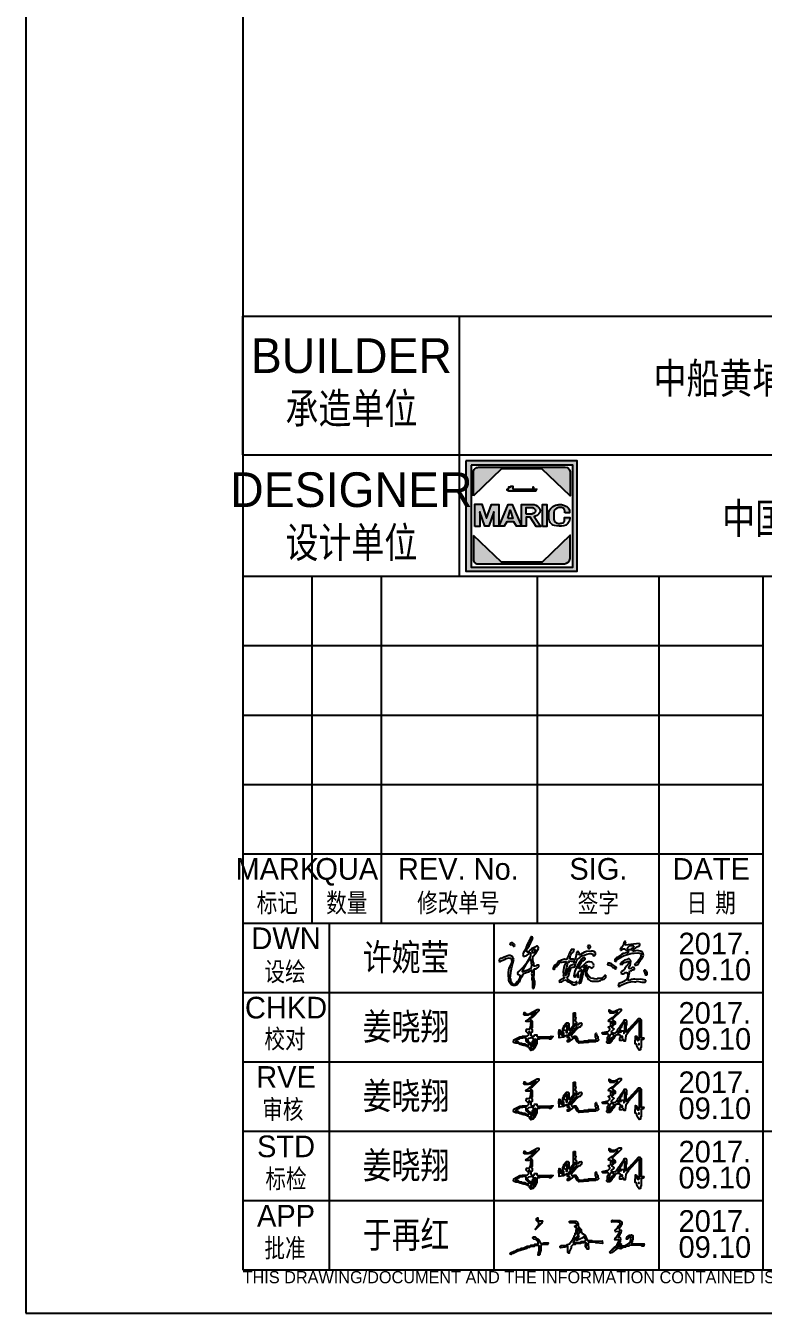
# Model space of a CAD drawing. Header units: millimetres. Extents: x 0 to 1091, y -428 to 602.
# Drawn here: x 0 to 85, y 0 to 148.5 of the extents above; entities that cross this region are included whole.
import ezdxf
from ezdxf.enums import TextEntityAlignment as Align

# ---------------------------------------------------------------- set-up
doc = ezdxf.new("R2010")
doc.units = ezdxf.units.MM
doc.layers.add('sxd', color=7, linetype='Continuous')
doc.styles.add('CHINESE', font='SHORT.shx', dxfattribs={"bigfont": 'HZDXF.shx'})
doc.styles.add('HZDXF', font='short.shx', dxfattribs={"bigfont": 'hzdxf.shx'})
doc.styles.add('HZROMANC', font='romanc', dxfattribs={"bigfont": 'hzdxf'})
doc.styles.add('ROMANS', font='ROMANS')

# ---------------------------------------------------------------- blocks, each defined once
blk = doc.blocks.new('$frame_build')
at = {"color": 3}
for p, q in [((0, 16), (180, 16)), ((0, 0), (0, 16)), ((25, 0), (25, 16)), ((0, 0), (180, 0))]:
    blk.add_line(p, q, dxfattribs=at)
at = {"color": 2, "style": 'HZDXF'}
for s, p in [('BUILDER', (12.53, 9.45)), ('承造单位', (12.53, 3.22))]:
    blk.add_text(s, height=4, dxfattribs=at).set_placement(p, align=Align.CENTER)
for tag, p in [('SHIPNO', (165.6, 10.45)), ('SHIPYARD-DRAWNO', (151.04, 2.82))]:
    blk.add_attdef(tag, text='', height=4, dxfattribs=at).set_placement(p, align=Align.CENTER)
at = {"color": 2, "linetype": 'Continuous', "style": 'HZDXF'}
blk.add_attdef('BUILDER', text='', height=4, dxfattribs=at).set_placement((70.16, 6.7), align=Align.CENTER)
blk = doc.blocks.new('$FRAMEA2')
at = {"color": 2, "style": 'ROMANS'}
blk.add_attdef('DATE', (1.55, 147.17), '', height=2, dxfattribs=at)
at = {"color": 2}
for tag, height, style, p in [('SHIPNO', 2.5, 'ROMANS', (165.06, -4.07)), ('BUILDER', 3, 'ROMANS', (69.21, -8.52)), ('DESIGNER', 3, 'ROMANS', (87.15, -23.27)), ('COMPANY', 3, 'ROMANS', (87.15, -23.27)), ('DRAW-NO.1', 3, 'HZROMANC', (150, -59.4))]:
    blk.add_attdef(tag, text='', height=height, dxfattribs=dict(at, style=style)).set_placement(p, align=Align.MIDDLE)
at = {"color": 2, "style": 'HZDXF'}
for tag, height, p in [('STANDBY5', 4, (163.71, -24.34)), ('STAGE', 4, (134.75, -39.66)), ('T-AREA', 2.5, (138.22, -92.8)), ('TOTAL-PAGE', 2.5, (157.69, -93.12)), ('PAGE-NUMBER', 2.5, (172.65, -93.19)), ('STANDBY2', 4, (134.26, -103.97)), ('STANDBY3', 4, (165.96, -103.97))]:
    blk.add_attdef(tag, text='', height=height, dxfattribs=at).set_placement(p, align=Align.CENTER)
at = {"color": 2, "linetype": 'Continuous', "style": 'HZDXF'}
blk.add_attdef('AREA', text='', height=3, dxfattribs=at).set_placement((162.98, -113.6), align=Align.CENTER)
blk = doc.blocks.new('jxx')
at = {"color": 3, "linetype": 'Continuous'}
for points in [[(3.079, 3.775), (3.211, 3.775), (3.211, 3.665), (2.793, 3.247), (2.749, 3.247), (2.705, 3.159), (2.661, 3.159), (2.595, 3.093), (2.595, 3.049), (2.683, 3.005), (2.727, 2.939), (2.727, 2.455), (2.683, 2.411), (2.727, 2.323), (2.727, 2.147), (2.639, 2.081), (2.639, 1.905), (2.705, 1.839), (2.881, 1.839), (2.903, 1.949), (3.057, 1.949), (3.057, 1.861), (3.123, 1.795), (4.069, 1.795), (4.091, 1.839), (4.245, 1.817), (4.069, 1.641), (3.981, 1.641), (3.937, 1.685), (3.255, 1.685), (3.233, 1.641), (3.101, 1.641), (3.057, 1.597), (3.057, 1.311), (2.903, 0.981), (2.793, 0.871), (2.639, 0.827), (2.529, 0.937), (2.529, 1.025), (2.463, 1.091), (2.397, 1.091), (2.375, 1.135), (2.001, 1.201), (1.957, 1.245), (1.869, 1.245), (1.693, 1.333), (1.561, 1.333), (1.539, 1.377), (1.451, 1.377), (1.385, 1.421), (1.407, 1.575), (1.847, 1.795), (2.001, 1.795), (2.045, 1.839), (2.375, 1.839), (2.485, 1.949), (2.485, 1.993), (2.309, 2.191), (2.331, 2.345), (2.463, 2.345), (2.551, 2.389), (2.617, 2.499), (2.661, 2.851), (2.617, 2.895), (2.287, 2.895), (2.265, 2.961), (2.441, 3.049), (2.573, 3.181), (2.617, 3.181), (2.749, 3.357), (2.793, 3.357), (2.815, 3.423), (2.903, 3.467), (2.903, 3.511), (2.947, 3.511), (2.991, 3.577), (2.903, 3.621), (2.837, 3.533), (2.705, 3.489), (2.617, 3.401), (2.485, 3.401), (2.441, 3.357), (2.199, 3.357), (2.133, 3.423), (2.155, 3.555), (2.199, 3.555), (2.265, 3.445), (2.507, 3.467), (3.079, 3.775)], [(8.997, 3.797), (9.129, 3.797), (9.129, 3.687), (8.513, 3.071), (8.513, 3.005), (8.711, 2.873), (8.711, 2.719), (8.645, 2.697), (8.557, 2.587), (8.469, 2.565), (8.469, 2.477), (8.601, 2.389), (8.601, 2.345), (8.425, 2.169), (8.447, 2.103), (8.711, 2.059), (8.821, 2.169), (8.821, 2.213), (8.909, 2.301), (8.909, 2.345), (9.085, 2.565), (9.085, 2.609), (9.327, 2.939), (9.371, 3.027), (9.481, 3.027), (9.525, 2.939), (9.525, 2.631), (9.481, 2.609), (9.481, 2.191), (9.547, 2.147), (9.591, 2.235), (9.657, 2.257), (9.679, 2.323), (9.833, 2.477), (9.833, 2.521), (9.877, 2.521), (9.921, 2.609), (10.009, 2.653), (10.009, 2.697), (10.383, 3.115), (10.493, 3.115), (10.515, 3.049), (10.581, 3.027), (10.581, 1.729), (10.647, 1.685), (10.691, 1.729), (10.779, 1.729), (10.735, 1.619), (10.581, 1.553), (10.581, 1.025), (10.537, 1.003), (10.537, 0.871), (10.449, 0.849), (10.295, 1.047), (10.251, 1.267), (10.141, 1.289), (10.185, 1.861), (10.251, 1.839), (10.295, 1.751), (10.295, 1.553), (10.339, 1.509), (10.471, 1.597), (10.471, 2.939), (10.383, 2.961), (9.657, 2.147), (9.657, 2.103), (9.481, 1.883), (9.437, 1.487), (9.349, 1.487), (9.305, 1.619), (9.261, 1.619), (9.173, 1.531), (9.041, 1.531), (9.041, 1.729), (9.085, 1.773), (9.085, 1.905), (9.041, 1.949), (8.799, 1.949), (8.645, 1.751), (8.645, 1.707), (8.469, 1.531), (8.469, 1.487), (8.425, 1.487), (8.381, 1.399), (8.293, 1.355), (8.161, 1.355), (8.117, 1.399), (8.117, 1.465), (8.161, 1.509), (8.161, 1.773), (8.227, 1.861), (8.227, 1.971), (8.161, 2.037), (8.073, 2.037), (8.051, 1.993), (7.809, 1.993), (7.765, 2.037), (7.787, 2.103), (8.205, 2.191), (8.315, 2.301), (8.315, 2.389), (8.227, 2.477), (8.227, 2.521), (8.293, 2.521), (8.403, 2.631), (8.403, 2.895), (8.249, 2.917), (8.227, 2.983), (8.403, 3.115), (8.447, 3.115), (8.491, 3.203), (8.535, 3.203), (8.887, 3.555), (8.865, 3.599), (8.667, 3.555), (8.623, 3.511), (8.359, 3.511), (8.271, 3.599), (8.271, 3.753), (8.381, 3.709), (8.403, 3.621), (8.711, 3.621), (8.733, 3.665), (8.997, 3.797)], [(5.697, 3.533), (5.829, 3.533), (5.829, 3.225), (5.873, 3.203), (5.829, 2.983), (5.917, 2.851), (5.917, 2.763), (5.983, 2.697), (6.093, 2.697), (6.137, 2.785), (6.269, 2.807), (6.313, 2.763), (6.269, 2.587), (6.181, 2.499), (6.093, 2.499), (5.851, 2.301), (5.851, 2.257), (5.543, 1.905), (5.587, 1.795), (5.653, 1.751), (5.785, 1.839), (5.873, 1.839), (6.005, 1.663), (6.005, 1.575), (6.115, 1.465), (6.423, 1.465), (6.467, 1.509), (6.753, 1.509), (6.797, 1.553), (7.259, 1.553), (7.347, 1.641), (7.347, 1.707), (7.303, 1.751), (7.303, 2.015), (7.347, 2.059), (7.369, 1.949), (7.457, 1.817), (7.457, 1.663), (7.501, 1.619), (7.501, 1.553), (7.435, 1.487), (7.303, 1.487), (7.281, 1.443), (6.797, 1.443), (6.775, 1.399), (6.115, 1.355), (5.939, 1.487), (5.851, 1.707), (5.785, 1.729), (5.609, 1.641), (5.345, 1.443), (5.279, 1.443), (5.279, 1.553), (5.433, 1.663), (5.411, 1.729), (5.279, 1.729), (5.279, 1.905), (5.213, 1.905), (4.993, 1.773), (4.685, 1.729), (4.685, 1.949), (4.641, 1.993), (4.641, 2.169), (4.685, 2.213), (4.685, 2.301), (4.751, 2.279), (4.773, 1.971), (4.839, 2.037), (4.839, 2.125), (4.927, 2.257), (4.927, 2.389), (5.015, 2.499), (5.015, 2.587), (5.191, 2.807), (5.323, 2.807), (5.367, 2.763), (5.367, 2.301), (5.411, 2.279), (5.697, 2.653), (5.697, 3.533)], [(8.557, 2.851), (8.535, 2.873), (8.469, 2.851), (8.513, 2.807), (8.535, 2.697), (8.601, 2.763), (8.557, 2.851)], [(9.415, 2.851), (9.371, 2.873), (9.195, 2.653), (9.151, 2.477), (9.063, 2.389), (9.019, 2.213), (9.085, 2.147), (9.151, 2.169), (9.173, 2.235), (9.305, 2.235), (9.327, 2.037), (9.415, 2.125), (9.415, 2.851)], [(2.573, 2.191), (2.529, 2.213), (2.485, 2.169), (2.529, 2.103), (2.573, 2.125), (2.573, 2.191)], [(5.015, 2.125), (4.993, 2.147), (4.905, 2.125), (4.905, 1.993), (4.861, 1.927), (4.905, 1.883), (5.015, 1.949), (5.015, 2.125)], [(5.257, 2.675), (5.235, 2.697), (5.169, 2.675), (4.993, 2.367), (5.037, 2.301), (5.169, 2.257), (5.169, 2.125), (5.257, 2.125), (5.257, 2.675)], [(5.851, 2.719), (5.829, 2.741), (5.763, 2.675), (5.763, 2.587), (5.675, 2.477), (5.675, 2.411), (5.587, 2.345), (5.587, 2.279), (5.499, 2.213), (5.499, 2.169), (5.411, 2.125), (5.411, 2.081), (5.345, 2.015), (5.367, 1.883), (5.697, 2.213), (5.697, 2.257), (5.939, 2.543), (5.851, 2.719)], [(8.557, 1.971), (8.535, 1.993), (8.425, 1.993), (8.293, 1.861), (8.271, 1.641), (8.227, 1.597), (8.227, 1.487), (8.293, 1.465), (8.403, 1.575), (8.491, 1.751), (8.579, 1.795), (8.645, 1.927), (8.557, 1.971)], [(8.975, 2.147), (8.931, 2.169), (8.887, 2.125), (8.931, 2.059), (8.997, 2.103), (8.975, 2.147)], [(9.239, 1.839), (9.217, 1.861), (9.151, 1.751), (9.239, 1.751), (9.239, 1.839)], [(2.287, 1.707), (2.265, 1.729), (1.847, 1.685), (1.803, 1.641), (1.715, 1.641), (1.561, 1.487), (1.583, 1.443), (1.715, 1.443), (1.825, 1.355), (1.957, 1.355), (2.001, 1.311), (2.199, 1.289), (2.375, 1.201), (2.485, 1.223), (2.485, 1.311), (2.309, 1.487), (2.287, 1.707)], [(2.727, 1.707), (2.705, 1.729), (2.463, 1.685), (2.375, 1.597), (2.463, 1.443), (2.551, 1.399), (2.551, 1.311), (2.617, 1.201), (2.727, 1.333), (2.749, 1.487), (2.815, 1.553), (2.815, 1.663), (2.727, 1.707)], [(2.991, 1.619), (2.969, 1.641), (2.903, 1.619), (2.903, 1.509), (2.815, 1.355), (2.815, 1.267), (2.727, 1.179), (2.727, 1.135), (2.639, 1.091), (2.639, 0.981), (2.683, 0.937), (2.749, 0.937), (2.815, 1.003), (2.815, 1.091), (2.991, 1.443), (2.991, 1.619)], [(10.427, 1.289), (10.405, 1.311), (10.405, 1.223), (10.427, 1.289)]]:
    blk.add_lwpolyline(points, dxfattribs=at)
blk = doc.blocks.new('A$C6A5027F3')
at = {"linetype": 'Continuous', "xscale": 1.600000000000136, "yscale": 1.600000000000136, "zscale": 1.6}
blk.add_blockref('jxx', (0, 0), dxfattribs=at)
blk = doc.blocks.new('yzh')
at = {"color": 3, "linetype": 'Continuous'}
for points in [[(3.097, 3.763), (3.143, 3.763), (3.143, 3.624), (3.236, 3.532), (3.467, 3.532), (3.397, 3.347), (3.328, 3.324), (3.328, 3.278), (2.981, 2.908), (2.958, 2.954), (3.097, 3.093), (3.097, 3.139), (3.212, 3.278), (3.212, 3.393), (3.051, 3.555), (3.051, 3.717), (3.097, 3.763)], [(5.476, 3.509), (5.869, 3.509), (6.008, 3.416), (6.054, 3.324), (6.054, 3.162), (6.262, 2.908), (6.262, 2.769), (6.331, 2.631), (6.4, 2.608), (6.539, 2.469), (6.701, 2.146), (6.77, 2.076), (6.816, 2.123), (7.024, 2.123), (7.07, 2.076), (7.763, 2.1), (7.786, 1.915), (7.347, 1.961), (7.278, 2.007), (6.839, 2.007), (6.77, 1.938), (6.793, 1.499), (6.701, 1.499), (6.562, 1.661), (6.562, 1.822), (6.654, 1.707), (6.677, 1.845), (6.608, 1.961), (6.262, 1.938), (6.215, 1.892), (6.031, 1.892), (5.869, 1.869), (5.823, 1.822), (5.684, 1.822), (5.546, 1.684), (5.546, 1.591), (5.407, 1.314), (5.407, 1.199), (5.338, 1.199), (5.291, 1.245), (5.291, 1.707), (5.084, 1.638), (4.76, 1.591), (4.714, 1.661), (4.853, 1.753), (5.199, 1.776), (5.245, 1.822), (5.43, 1.869), (5.615, 2.146), (5.684, 2.192), (5.684, 2.284), (5.753, 2.331), (5.753, 2.446), (5.823, 2.538), (5.823, 2.654), (5.892, 2.746), (5.915, 3.047), (5.823, 3.07), (5.777, 3.162), (5.915, 3.208), (5.938, 3.301), (5.823, 3.393), (5.453, 3.393), (5.407, 3.462), (5.476, 3.509)], [(6.077, 2.977), (6.054, 3), (6.008, 2.954), (6.008, 2.793), (5.938, 2.677), (5.961, 2.562), (6.192, 2.7), (6.192, 2.793), (6.077, 2.977)], [(8.549, 3.578), (9.011, 3.555), (9.195, 3.439), (9.195, 3.278), (9.149, 3.255), (9.126, 3.139), (8.987, 2.977), (9.011, 2.885), (9.149, 2.862), (9.126, 2.654), (9.034, 2.562), (8.918, 2.354), (9.057, 2.331), (9.103, 2.192), (9.057, 2.146), (9.057, 2.007), (8.987, 1.938), (8.987, 1.869), (8.872, 1.753), (8.872, 1.707), (8.918, 1.684), (9.126, 1.869), (9.172, 1.845), (9.034, 1.684), (9.057, 1.638), (9.218, 1.73), (9.449, 1.753), (9.704, 1.892), (9.819, 2.076), (9.865, 2.354), (9.75, 2.354), (9.588, 2.215), (9.519, 2.215), (9.542, 2.354), (9.75, 2.492), (9.842, 2.492), (9.888, 2.538), (9.981, 2.469), (9.981, 2.169), (9.935, 2.1), (9.935, 2.007), (9.865, 1.915), (9.888, 1.869), (10.789, 1.869), (10.743, 1.707), (10.674, 1.707), (10.558, 1.776), (9.75, 1.753), (9.704, 1.707), (9.496, 1.684), (9.449, 1.638), (9.288, 1.614), (9.126, 1.522), (8.872, 1.568), (8.502, 1.245), (8.341, 1.199), (8.318, 1.291), (8.479, 1.453), (8.525, 1.453), (8.549, 1.522), (8.595, 1.522), (8.618, 1.591), (8.664, 1.591), (8.687, 1.661), (8.733, 1.661), (8.849, 1.822), (8.987, 2.123), (8.964, 2.169), (8.687, 2.169), (8.733, 2.307), (8.872, 2.469), (8.872, 2.515), (9.011, 2.723), (8.987, 2.769), (8.733, 2.746), (8.71, 2.862), (8.849, 2.977), (8.941, 3.162), (9.011, 3.208), (9.011, 3.255), (9.08, 3.324), (9.034, 3.416), (8.78, 3.462), (8.479, 3.439), (8.479, 3.555), (8.549, 3.578)], [(2.797, 2.377), (2.935, 2.377), (3.097, 2.238), (3.143, 2.238), (3.143, 2.192), (3.212, 2.169), (3.328, 1.915), (3.467, 1.915), (3.582, 1.961), (3.882, 1.961), (3.859, 1.822), (3.42, 1.799), (3.351, 1.73), (3.351, 1.36), (3.305, 1.314), (3.282, 1.106), (3.236, 1.06), (3.166, 1.06), (3.189, 1.291), (3.236, 1.337), (3.236, 1.73), (3.028, 1.753), (2.912, 1.73), (2.866, 1.684), (2.589, 1.661), (2.543, 1.614), (2.381, 1.591), (2.335, 1.545), (1.688, 1.36), (1.364, 1.176), (1.295, 1.176), (1.226, 1.106), (1.11, 1.152), (1.157, 1.222), (1.434, 1.36), (1.503, 1.36), (1.688, 1.476), (1.896, 1.522), (1.942, 1.568), (2.127, 1.591), (2.381, 1.707), (2.589, 1.73), (2.635, 1.776), (2.866, 1.799), (2.912, 1.845), (3.166, 1.869), (3.166, 2.03), (3.005, 2.192), (2.843, 2.215), (2.75, 2.307), (2.797, 2.377)], [(6.123, 2.469), (6.077, 2.492), (5.8, 2.261), (5.8, 2.192), (5.684, 1.984), (5.707, 1.938), (5.777, 1.938), (5.823, 1.984), (6.215, 2.007), (6.262, 2.053), (6.539, 2.076), (6.585, 2.169), (6.423, 2.4), (6.377, 2.307), (5.938, 2.123), (5.892, 2.169), (5.892, 2.238), (6.077, 2.331), (6.123, 2.469)], [(8.78, 1.614), (8.756, 1.638), (8.756, 1.591), (8.78, 1.614)]]:
    blk.add_lwpolyline(points, dxfattribs=at)
blk = doc.blocks.new('SI')
at = {"color": 3}
for p, q in [((7831, 25278), (7824, 25271)), ((7824, 25271), (7829, 25245)), ((7838, 25280), (7831, 25278)), ((7847, 25279), (7838, 25280)), ((7847, 25263), (7847, 25279)), ((7847, 25256), (7847, 25263)), ((7910, 25262), (7847, 25240)), ((7847, 25240), (7847, 25256)), ((7918, 25247), (7898, 25237)), ((7941, 25273), (7910, 25262)), ((7949, 25248), (7918, 25247)), ((8004, 25295), (7941, 25273)), ((7953, 25240), (7949, 25248)), ((7977, 25240), (7988, 25251)), ((7988, 25251), (8012, 25267)), ((8012, 25286), (8004, 25295)), ((8014, 25279), (8012, 25286)), ((8012, 25267), (8014, 25279)), ((6765, 25099), (6761, 25060)), ((6774, 25099), (6765, 25099)), ((6779, 25099), (6774, 25099)), ((6788, 25099), (6779, 25099)), ((6791, 25080), (6788, 25099)), ((7432, 25138), (7430, 25128)), ((7430, 25128), (7433, 25122)), ((7439, 25145), (7432, 25138)), ((7433, 25122), (7439, 25114)), ((7445, 25147), (7439, 25145)), ((7439, 25114), (7449, 25113)), ((7455, 25146), (7445, 25147)), ((7449, 25113), (7456, 25115)), ((7462, 25139), (7455, 25146)), ((7456, 25115), (7463, 25122)), ((7464, 25132), (7462, 25139)), ((7463, 25122), (7464, 25132)), ((7829, 25126), (7800, 25095)), ((7807, 25197), (7803, 25189)), ((7803, 25189), (7804, 25177)), ((7804, 25177), (7808, 25173)), ((7804, 25067), (7841, 25105)), ((7816, 25205), (7807, 25197)), ((7808, 25173), (7811, 25171)), ((7811, 25171), (7816, 25169)), ((7827, 25229), (7816, 25205)), ((7816, 25169), (7825, 25186)), ((7825, 25186), (7836, 25194)), ((7829, 25245), (7827, 25229)), ((7848, 25140), (7829, 25126)), ((7836, 25194), (7855, 25197)), ((7841, 25105), (7864, 25121)), ((7887, 25158), (7848, 25140)), ((7855, 25197), (7860, 25194)), ((7860, 25194), (7862, 25191)), ((7862, 25191), (7863, 25185)), ((7863, 25185), (7879, 25184)), ((7864, 25121), (7910, 25146)), ((7898, 25237), (7879, 25212)), ((7879, 25212), (7879, 25208)), ((7879, 25208), (7879, 25205)), ((7879, 25205), (7879, 25201)), ((7879, 25201), (7901, 25201)), ((7879, 25184), (7887, 25182)), ((7887, 25182), (7902, 25177)), ((7897, 25159), (7887, 25158)), ((7904, 25167), (7897, 25159)), ((7901, 25201), (7912, 25201)), ((7902, 25177), (7904, 25167)), ((7910, 25146), (7948, 25165)), ((7912, 25201), (7934, 25201)), ((7930, 25211), (7933, 25221)), ((7934, 25201), (7930, 25211)), ((7933, 25221), (7942, 25228)), ((7942, 25228), (7949, 25232)), ((7947, 25201), (7951, 25210)), ((7949, 25189), (7947, 25201)), ((7948, 25165), (7968, 25173)), ((7949, 25232), (7953, 25240)), ((7954, 25190), (7949, 25189)), ((7951, 25210), (7961, 25216)), ((7957, 25191), (7954, 25190)), ((7961, 25193), (7957, 25191)), ((7961, 25216), (7977, 25240)), ((7996, 25208), (7961, 25193)), ((7968, 25173), (8008, 25185)), ((8017, 25211), (7996, 25208)), ((8008, 25185), (8026, 25185)), ((8055, 25209), (8017, 25211)), ((8026, 25185), (8034, 25185)), ((8034, 25099), (8028, 25099)), ((8028, 25099), (8032, 25088)), ((8034, 25185), (8051, 25185)), ((8037, 25102), (8034, 25099)), ((8040, 25107), (8037, 25102)), ((8051, 25136), (8040, 25107)), ((8051, 25185), (8053, 25153)), ((8053, 25153), (8051, 25136)), ((8052, 25094), (8058, 25107)), ((8060, 25204), (8055, 25209)), ((8058, 25107), (8075, 25130)), ((8062, 25201), (8060, 25204)), ((8067, 25197), (8062, 25201)), ((8078, 25172), (8067, 25197)), ((8075, 25130), (8080, 25156)), ((8080, 25156), (8078, 25172)), ((6549, 24973), (6547, 24967)), ((6547, 24967), (6548, 24962)), ((6548, 24962), (6553, 24957)), ((6562, 24983), (6549, 24973)), ((6553, 24957), (6568, 24964)), ((6573, 24985), (6562, 24983)), ((6568, 24964), (6581, 24961)), ((6588, 24981), (6573, 24985)), ((6581, 24961), (6592, 24950)), ((6601, 24973), (6588, 24981)), ((6592, 24950), (6598, 24950)), ((6598, 24950), (6602, 24950)), ((6606, 24964), (6601, 24973)), ((6602, 24950), (6608, 24950)), ((6608, 24950), (6606, 24964)), ((6738, 24952), (6729, 24918)), ((6741, 24970), (6738, 24952)), ((6745, 25005), (6741, 24970)), ((6757, 25041), (6745, 25005)), ((6754, 24947), (6757, 24963)), ((6761, 25060), (6757, 25041)), ((6757, 24963), (6769, 24989)), ((6769, 24989), (6773, 25014)), ((6773, 25014), (6776, 25027)), ((6776, 25027), (6784, 25052)), ((6804, 24964), (6780, 24938)), ((6784, 25052), (6790, 25070)), ((6790, 25070), (6791, 25080)), ((6818, 24976), (6804, 24964)), ((6818, 24953), (6816, 24934)), ((6847, 24997), (6818, 24976)), ((6832, 24966), (6818, 24953)), ((6851, 24965), (6832, 24966)), ((6854, 25006), (6847, 24997)), ((6851, 24957), (6851, 24965)), ((6851, 24954), (6851, 24957)), ((6851, 24946), (6851, 24954)), ((6864, 25008), (6854, 25006)), ((6875, 25005), (6864, 25008)), ((6869, 24944), (6882, 24985)), ((6878, 24997), (6875, 25005)), ((6879, 24993), (6878, 24997)), ((6882, 24985), (6879, 24993)), ((7229, 24948), (7228, 24943)), ((7232, 24957), (7229, 24948)), ((7238, 24989), (7232, 24957)), ((7241, 25005), (7238, 24989)), ((7247, 25036), (7241, 25005)), ((7249, 25044), (7247, 25036)), ((7250, 25048), (7249, 25044)), ((7251, 25056), (7250, 25048)), ((7264, 25058), (7251, 25056)), ((7257, 24970), (7259, 24985)), ((7259, 24942), (7257, 24970)), ((7259, 24985), (7267, 25012)), ((7283, 24949), (7259, 24942)), ((7271, 25060), (7264, 25058)), ((7267, 25012), (7273, 25022)), ((7283, 25067), (7271, 25060)), ((7273, 25022), (7276, 25027)), ((7276, 25027), (7283, 25036)), ((7283, 25055), (7283, 25067)), ((7283, 25048), (7283, 25055)), ((7283, 25036), (7283, 25048)), ((7297, 24951), (7283, 24949)), ((7322, 24950), (7297, 24951)), ((7325, 25043), (7322, 25044)), ((7322, 25044), (7322, 25006)), ((7322, 25006), (7322, 24987)), ((7322, 24987), (7322, 24950)), ((7328, 25045), (7325, 25043)), ((7330, 25048), (7328, 25045)), ((7339, 25049), (7330, 25048)), ((7338, 24924), (7345, 24957)), ((7346, 25044), (7339, 25049)), ((7345, 25024), (7350, 25025)), ((7352, 25017), (7345, 25024)), ((7345, 24957), (7363, 24979)), ((7349, 25036), (7346, 25044)), ((7352, 25032), (7349, 25036)), ((7350, 25025), (7352, 25032)), ((7362, 25017), (7352, 25017)), ((7369, 25024), (7362, 25017)), ((7363, 24979), (7371, 24990)), ((7407, 25057), (7369, 25024)), ((7371, 24990), (7388, 25012)), ((7385, 24954), (7382, 24946)), ((7398, 24981), (7385, 24969)), ((7385, 24969), (7385, 24954)), ((7388, 25012), (7421, 25031)), ((7405, 24987), (7398, 24981)), ((7402, 24947), (7412, 24957)), ((7420, 24997), (7405, 24987)), ((7431, 25071), (7407, 25057)), ((7412, 24957), (7417, 24962)), ((7418, 24967), (7416, 24973)), ((7416, 24973), (7422, 24973)), ((7417, 24962), (7418, 24967)), ((7429, 24992), (7420, 24997)), ((7421, 25031), (7438, 25041)), ((7422, 24973), (7425, 24973)), ((7425, 24973), (7432, 24973)), ((7433, 24984), (7429, 24992)), ((7479, 25087), (7431, 25071)), ((7432, 24973), (7433, 24984)), ((7438, 25041), (7471, 25059)), ((7473, 24959), (7451, 24942)), ((7471, 25059), (7487, 25059)), ((7490, 24965), (7473, 24959)), ((7500, 25092), (7479, 25087)), ((7487, 25059), (7494, 25059)), ((7518, 24965), (7490, 24965)), ((7494, 25059), (7510, 25059)), ((7513, 25092), (7500, 25092)), ((7510, 25059), (7508, 25049)), ((7508, 25049), (7512, 25041)), ((7512, 25041), (7522, 25036)), ((7534, 25083), (7513, 25092)), ((7524, 24957), (7518, 24965)), ((7522, 25036), (7534, 25051)), ((7528, 24954), (7524, 24957)), ((7538, 24950), (7528, 24954)), ((7537, 25064), (7534, 25083)), ((7534, 25051), (7537, 25064)), ((7548, 24932), (7538, 24950)), ((7714, 24997), (7698, 24997)), ((7698, 24997), (7698, 24987)), ((7698, 24987), (7698, 24983)), ((7698, 24983), (7698, 24973)), ((7698, 24973), (7724, 24976)), ((7722, 24997), (7714, 24997)), ((7738, 24997), (7722, 24997)), ((7724, 24976), (7739, 24974)), ((7760, 24986), (7738, 24997)), ((7739, 24974), (7761, 24961)), ((7771, 24980), (7760, 24986)), ((7761, 24961), (7771, 24957)), ((7782, 25073), (7769, 25059)), ((7769, 25059), (7769, 25050)), ((7769, 25050), (7769, 25045)), ((7769, 25045), (7769, 25036)), ((7769, 25036), (7778, 25036)), ((7793, 24969), (7771, 24980)), ((7771, 24957), (7775, 24954)), ((7775, 24954), (7785, 24950)), ((7778, 25036), (7783, 25036)), ((7788, 25080), (7782, 25073)), ((7783, 25036), (7793, 25036)), ((7785, 24950), (7794, 24950)), ((7800, 25095), (7788, 25080)), ((7789, 25049), (7793, 25060)), ((7793, 25036), (7789, 25049)), ((7793, 25060), (7804, 25067)), ((7803, 24968), (7793, 24969)), ((7794, 24950), (7799, 24950)), ((7799, 24950), (7808, 24950)), ((7809, 24960), (7803, 24968)), ((7808, 24950), (7809, 24960)), ((7840, 25022), (7836, 25012)), ((7836, 25012), (7850, 25014)), ((7843, 25027), (7840, 25022)), ((7847, 25036), (7843, 25027)), ((7867, 25059), (7847, 25036)), ((7850, 25014), (7857, 25016)), ((7857, 25016), (7871, 25020)), ((7880, 25069), (7867, 25059)), ((7871, 25036), (7897, 25048)), ((7871, 25030), (7871, 25036)), ((7871, 25027), (7871, 25030)), ((7871, 25020), (7871, 25027)), ((7906, 25083), (7880, 25069)), ((7891, 24957), (7888, 24946)), ((7900, 24968), (7891, 24957)), ((7897, 25048), (7910, 25056)), ((7904, 24975), (7900, 24968)), ((7906, 24989), (7904, 24975)), ((7915, 25093), (7906, 25083)), ((7916, 25005), (7906, 24989)), ((7910, 25056), (7934, 25071)), ((7926, 25095), (7915, 25093)), ((7920, 25014), (7916, 25005)), ((7926, 25032), (7920, 25014)), ((7938, 25091), (7926, 25095)), ((7936, 25045), (7926, 25032)), ((7934, 25071), (7938, 25056)), ((7938, 25056), (7936, 25045)), ((7944, 25085), (7938, 25091)), ((7942, 24997), (7954, 25026)), ((7950, 24987), (7942, 24997)), ((7947, 25081), (7944, 25085)), ((7953, 25075), (7947, 25081)), ((7963, 24985), (7950, 24987)), ((7956, 25044), (7953, 25075)), ((7954, 25026), (7956, 25044)), ((7973, 24993), (7963, 24985)), ((7965, 24921), (7965, 24965)), ((7965, 24965), (7976, 24964)), ((7985, 25004), (7973, 24993)), ((7976, 24964), (7984, 24968)), ((7984, 24968), (7989, 24977)), ((7996, 25007), (7985, 25004)), ((7989, 24977), (7998, 24982)), ((8012, 25005), (7996, 25007)), ((7998, 24982), (8003, 24985)), ((8003, 24985), (8012, 24989)), ((8009, 25051), (8004, 25036)), ((8004, 25036), (8024, 25040)), ((8012, 25058), (8009, 25051)), ((8020, 25071), (8012, 25058)), ((8012, 24998), (8012, 25005)), ((8012, 24995), (8012, 24998)), ((8012, 24989), (8012, 24995)), ((8029, 25078), (8020, 25071)), ((8024, 25040), (8035, 25049)), ((8032, 25088), (8029, 25078)), ((8035, 25049), (8044, 25067)), ((8044, 25067), (8052, 25094)), ((8123, 25005), (8121, 24995)), ((8121, 24995), (8126, 24989)), ((8130, 25008), (8123, 25005)), ((8126, 24989), (8137, 24979)), ((8152, 24998), (8130, 25008)), ((8137, 24979), (8141, 24972)), ((8141, 24972), (8146, 24957)), ((8146, 24957), (8155, 24955)), ((8163, 24985), (8152, 24998)), ((8155, 24955), (8161, 24956)), ((8161, 24956), (8169, 24961)), ((8169, 24961), (8163, 24985)), ((6515, 24803), (6498, 24789)), ((6525, 24810), (6515, 24803)), ((6545, 24820), (6525, 24810)), ((6541, 24791), (6576, 24808)), ((6566, 24832), (6545, 24820)), ((6580, 24835), (6566, 24832)), ((6576, 24808), (6586, 24808)), ((6604, 24832), (6580, 24835)), ((6586, 24808), (6591, 24808)), ((6591, 24808), (6600, 24808)), ((6600, 24808), (6612, 24776)), ((6614, 24819), (6604, 24832)), ((6620, 24812), (6614, 24819)), ((6631, 24801), (6620, 24812)), ((6628, 24713), (6631, 24801)), ((6729, 24918), (6720, 24897)), ((6720, 24897), (6721, 24880)), ((6721, 24880), (6733, 24859)), ((6733, 24859), (6759, 24873)), ((6757, 24918), (6754, 24947)), ((6763, 24918), (6757, 24918)), ((6759, 24873), (6771, 24883)), ((6766, 24918), (6763, 24918)), ((6773, 24918), (6766, 24918)), ((6771, 24883), (6788, 24906)), ((6778, 24925), (6773, 24918)), ((6780, 24929), (6778, 24925)), ((6808, 24863), (6779, 24784)), ((6804, 24832), (6779, 24774)), ((6780, 24938), (6780, 24929)), ((6788, 24914), (6788, 24918)), ((6788, 24918), (6795, 24918)), ((6788, 24911), (6788, 24914)), ((6788, 24906), (6788, 24911)), ((6795, 24918), (6798, 24918)), ((6798, 24918), (6804, 24918)), ((6804, 24918), (6808, 24897)), ((6811, 24839), (6804, 24832)), ((6808, 24897), (6809, 24885)), ((6809, 24885), (6808, 24863)), ((6818, 24841), (6811, 24839)), ((6816, 24934), (6819, 24932)), ((6827, 24840), (6818, 24841)), ((6819, 24932), (6820, 24930)), ((6820, 24930), (6820, 24926)), ((6820, 24926), (6834, 24927)), ((6840, 24805), (6827, 24840)), ((6834, 24927), (6843, 24933)), ((6839, 24887), (6860, 24924)), ((6841, 24861), (6839, 24887)), ((6845, 24786), (6840, 24805)), ((6845, 24848), (6841, 24861)), ((6843, 24933), (6851, 24946)), ((6855, 24824), (6845, 24848)), ((6867, 24809), (6855, 24824)), ((6860, 24924), (6869, 24944)), ((6870, 24796), (6867, 24809)), ((6929, 24801), (6913, 24798)), ((6929, 24793), (6929, 24801)), ((7098, 24812), (7094, 24793)), ((7100, 24821), (7098, 24812)), ((7106, 24840), (7100, 24821)), ((7121, 24854), (7106, 24840)), ((7111, 24794), (7118, 24801)), ((7114, 24811), (7117, 24821)), ((7118, 24801), (7114, 24811)), ((7117, 24821), (7126, 24828)), ((7127, 24864), (7121, 24854)), ((7126, 24828), (7135, 24835)), ((7133, 24883), (7127, 24864)), ((7147, 24895), (7133, 24883)), ((7137, 24845), (7133, 24855)), ((7133, 24855), (7140, 24855)), ((7135, 24835), (7137, 24845)), ((7140, 24855), (7143, 24855)), ((7143, 24855), (7149, 24855)), ((7154, 24901), (7147, 24895)), ((7149, 24855), (7151, 24874)), ((7151, 24874), (7162, 24887)), ((7169, 24910), (7154, 24901)), ((7162, 24887), (7181, 24891)), ((7189, 24926), (7169, 24910)), ((7181, 24891), (7199, 24900)), ((7202, 24931), (7189, 24926)), ((7199, 24900), (7209, 24905)), ((7228, 24934), (7202, 24931)), ((7209, 24905), (7228, 24914)), ((7217, 24863), (7214, 24837)), ((7214, 24837), (7216, 24785)), ((7228, 24914), (7217, 24863)), ((7228, 24943), (7228, 24934)), ((7253, 24898), (7243, 24895)), ((7243, 24895), (7243, 24838)), ((7243, 24838), (7243, 24810)), ((7243, 24810), (7243, 24753)), ((7280, 24921), (7251, 24918)), ((7251, 24918), (7257, 24910)), ((7257, 24910), (7253, 24898)), ((7263, 24761), (7269, 24805)), ((7269, 24805), (7272, 24827)), ((7272, 24827), (7279, 24871)), ((7279, 24871), (7292, 24881)), ((7295, 24924), (7280, 24921)), ((7290, 24798), (7291, 24816)), ((7291, 24816), (7298, 24852)), ((7292, 24881), (7299, 24885)), ((7322, 24934), (7295, 24924)), ((7298, 24852), (7314, 24860)), ((7299, 24885), (7314, 24891)), ((7314, 24908), (7316, 24917)), ((7314, 24891), (7314, 24908)), ((7314, 24860), (7322, 24863)), ((7316, 24917), (7322, 24934)), ((7322, 24863), (7337, 24871)), ((7336, 24906), (7338, 24924)), ((7337, 24871), (7336, 24906)), ((7353, 24863), (7347, 24823)), ((7347, 24823), (7347, 24802)), ((7347, 24802), (7349, 24761)), ((7364, 24890), (7353, 24863)), ((7368, 24905), (7364, 24890)), ((7373, 24934), (7368, 24905)), ((7382, 24946), (7373, 24934)), ((7378, 24867), (7381, 24871)), ((7380, 24861), (7378, 24867)), ((7385, 24859), (7380, 24861)), ((7381, 24871), (7383, 24894)), ((7383, 24894), (7386, 24905)), ((7414, 24890), (7385, 24859)), ((7385, 24793), (7386, 24811)), ((7386, 24905), (7396, 24926)), ((7386, 24811), (7389, 24821)), ((7389, 24821), (7400, 24836)), ((7396, 24926), (7399, 24940)), ((7399, 24940), (7402, 24947)), ((7400, 24836), (7408, 24839)), ((7411, 24848), (7408, 24855)), ((7408, 24855), (7414, 24855)), ((7408, 24839), (7411, 24848)), ((7427, 24907), (7414, 24890)), ((7414, 24855), (7417, 24855)), ((7417, 24855), (7424, 24855)), ((7424, 24855), (7424, 24796)), ((7451, 24942), (7427, 24907)), ((7439, 24890), (7443, 24895)), ((7441, 24882), (7439, 24890)), ((7447, 24879), (7441, 24882)), ((7443, 24895), (7449, 24904)), ((7447, 24812), (7447, 24879)), ((7447, 24778), (7447, 24812)), ((7449, 24904), (7451, 24909)), ((7451, 24909), (7455, 24918)), ((7455, 24918), (7461, 24918)), ((7461, 24888), (7460, 24871)), ((7460, 24871), (7467, 24840)), ((7461, 24918), (7465, 24918)), ((7471, 24918), (7461, 24888)), ((7465, 24918), (7471, 24918)), ((7467, 24840), (7472, 24817)), ((7472, 24817), (7478, 24805)), ((7478, 24805), (7494, 24789)), ((7484, 24866), (7490, 24895)), ((7484, 24848), (7484, 24866)), ((7494, 24820), (7484, 24848)), ((7490, 24895), (7496, 24900)), ((7497, 24907), (7494, 24914)), ((7494, 24914), (7508, 24904)), ((7512, 24803), (7494, 24820)), ((7496, 24900), (7497, 24907)), ((7508, 24904), (7517, 24901)), ((7522, 24795), (7512, 24803)), ((7517, 24901), (7534, 24899)), ((7534, 24899), (7546, 24915)), ((7546, 24915), (7548, 24932)), ((7643, 24801), (7630, 24798)), ((7667, 24811), (7643, 24801)), ((7678, 24821), (7667, 24811)), ((7691, 24844), (7678, 24821)), ((7681, 24798), (7698, 24804)), ((7698, 24849), (7691, 24844)), ((7708, 24848), (7698, 24849)), ((7698, 24804), (7706, 24818)), ((7706, 24818), (7710, 24825)), ((7714, 24840), (7708, 24848)), ((7710, 24825), (7714, 24840)), ((7882, 24939), (7871, 24934)), ((7871, 24934), (7871, 24925)), ((7871, 24925), (7871, 24920)), ((7871, 24920), (7871, 24910)), ((7871, 24910), (7887, 24908)), ((7904, 24810), (7871, 24793)), ((7888, 24946), (7882, 24939)), ((7887, 24908), (7898, 24911)), ((7895, 24773), (7941, 24808)), ((7898, 24911), (7910, 24922)), ((7919, 24821), (7904, 24810)), ((7910, 24922), (7915, 24925)), ((7915, 24925), (7917, 24928)), ((7917, 24928), (7918, 24934)), ((7918, 24934), (7927, 24934)), ((7946, 24848), (7919, 24821)), ((7927, 24934), (7932, 24934)), ((7932, 24934), (7942, 24934)), ((7941, 24808), (7967, 24823)), ((7942, 24934), (7953, 24901)), ((7954, 24881), (7946, 24848)), ((7953, 24901), (7954, 24881)), ((7965, 24899), (7965, 24921)), ((7965, 24855), (7965, 24899)), ((7981, 24853), (7965, 24855)), ((7967, 24823), (8020, 24848)), ((7992, 24856), (7981, 24853)), ((8004, 24867), (7992, 24856)), ((8029, 24876), (8004, 24867)), ((8020, 24848), (8043, 24849)), ((8042, 24879), (8029, 24876)), ((8067, 24883), (8042, 24879)), ((8043, 24849), (8055, 24852)), ((8055, 24852), (8075, 24863)), ((8107, 24893), (8067, 24883)), ((8075, 24863), (8110, 24862)), ((8128, 24895), (8107, 24893)), ((8110, 24862), (8127, 24864)), ((8127, 24864), (8161, 24871)), ((8169, 24895), (8128, 24895)), ((8161, 24871), (8168, 24878)), ((8168, 24878), (8170, 24885)), ((8170, 24885), (8169, 24895)), ((6477, 24777), (6467, 24765)), ((6467, 24765), (6467, 24757)), ((6467, 24757), (6467, 24753)), ((6467, 24753), (6467, 24746)), ((6467, 24746), (6477, 24742)), ((6484, 24782), (6477, 24777)), ((6477, 24742), (6487, 24745)), ((6498, 24789), (6484, 24782)), ((6487, 24745), (6494, 24753)), ((6494, 24753), (6524, 24779)), ((6524, 24779), (6541, 24791)), ((6598, 24688), (6597, 24670)), ((6597, 24670), (6600, 24636)), ((6604, 24722), (6598, 24688)), ((6613, 24756), (6604, 24722)), ((6612, 24776), (6613, 24756)), ((6629, 24669), (6628, 24713)), ((6635, 24581), (6629, 24669)), ((6707, 24668), (6705, 24661)), ((6705, 24661), (6706, 24651)), ((6706, 24651), (6716, 24641)), ((6714, 24675), (6707, 24668)), ((6760, 24745), (6714, 24675)), ((6769, 24744), (6753, 24683)), ((6753, 24683), (6794, 24707)), ((6779, 24784), (6760, 24745)), ((6779, 24774), (6769, 24744)), ((6770, 24648), (6773, 24658)), ((6773, 24658), (6784, 24675)), ((6784, 24675), (6812, 24690)), ((6794, 24707), (6814, 24720)), ((6812, 24690), (6826, 24699)), ((6814, 24720), (6851, 24750)), ((6826, 24699), (6851, 24718)), ((6851, 24750), (6845, 24786)), ((6851, 24718), (6855, 24723)), ((6855, 24723), (6861, 24725)), ((6861, 24725), (6867, 24722)), ((6867, 24722), (6865, 24697)), ((6865, 24697), (6867, 24682)), ((6867, 24777), (6870, 24796)), ((6878, 24777), (6867, 24777)), ((6867, 24682), (6878, 24659)), ((6883, 24777), (6878, 24777)), ((6878, 24659), (6881, 24637)), ((6882, 24746), (6905, 24753)), ((6885, 24740), (6882, 24746)), ((6894, 24777), (6883, 24777)), ((6886, 24736), (6885, 24740)), ((6886, 24730), (6886, 24736)), ((6893, 24699), (6886, 24730)), ((6896, 24683), (6893, 24699)), ((6903, 24792), (6894, 24777)), ((6902, 24651), (6896, 24683)), ((6902, 24645), (6902, 24651)), ((6913, 24798), (6903, 24792)), ((6905, 24753), (6916, 24762)), ((6916, 24762), (6929, 24781)), ((6929, 24789), (6929, 24793)), ((6929, 24781), (6929, 24789)), ((7094, 24793), (7104, 24792)), ((7104, 24792), (7111, 24794)), ((7206, 24684), (7192, 24667)), ((7192, 24667), (7195, 24664)), ((7195, 24664), (7197, 24662)), ((7197, 24662), (7200, 24659)), ((7200, 24659), (7225, 24670)), ((7214, 24692), (7206, 24684)), ((7232, 24706), (7214, 24692)), ((7216, 24785), (7226, 24765)), ((7225, 24670), (7237, 24678)), ((7226, 24765), (7229, 24752)), ((7229, 24752), (7228, 24730)), ((7228, 24730), (7234, 24730)), ((7241, 24711), (7232, 24706)), ((7234, 24730), (7237, 24730)), ((7237, 24730), (7243, 24730)), ((7237, 24678), (7255, 24699)), ((7245, 24720), (7241, 24711)), ((7243, 24753), (7251, 24750)), ((7243, 24730), (7245, 24720)), ((7251, 24750), (7259, 24754)), ((7255, 24699), (7270, 24699)), ((7259, 24754), (7263, 24761)), ((7270, 24699), (7278, 24696)), ((7275, 24730), (7281, 24742)), ((7282, 24716), (7275, 24730)), ((7278, 24696), (7290, 24687)), ((7281, 24742), (7284, 24749)), ((7291, 24710), (7282, 24716)), ((7284, 24749), (7290, 24761)), ((7290, 24761), (7290, 24798)), ((7290, 24687), (7313, 24682)), ((7306, 24706), (7291, 24710)), ((7335, 24693), (7306, 24706)), ((7313, 24682), (7325, 24678)), ((7325, 24678), (7345, 24667)), ((7353, 24689), (7335, 24693)), ((7345, 24667), (7367, 24666)), ((7349, 24761), (7350, 24757)), ((7350, 24757), (7357, 24754)), ((7385, 24691), (7353, 24689)), ((7357, 24754), (7361, 24757)), ((7361, 24757), (7370, 24765)), ((7367, 24666), (7379, 24668)), ((7373, 24774), (7369, 24785)), ((7369, 24785), (7375, 24785)), ((7370, 24765), (7373, 24774)), ((7375, 24785), (7378, 24785)), ((7378, 24785), (7385, 24785)), ((7379, 24668), (7400, 24675)), ((7385, 24785), (7383, 24774)), ((7383, 24774), (7387, 24766)), ((7391, 24793), (7385, 24793)), ((7391, 24706), (7385, 24706)), ((7385, 24706), (7385, 24700)), ((7385, 24700), (7385, 24697)), ((7385, 24697), (7385, 24691)), ((7387, 24766), (7396, 24761)), ((7394, 24793), (7391, 24793)), ((7394, 24706), (7391, 24706)), ((7400, 24793), (7394, 24793)), ((7400, 24706), (7394, 24706)), ((7396, 24761), (7403, 24763)), ((7398, 24787), (7400, 24793)), ((7399, 24781), (7398, 24787)), ((7404, 24777), (7399, 24781)), ((7400, 24694), (7400, 24706)), ((7400, 24688), (7400, 24694)), ((7400, 24675), (7400, 24688)), ((7403, 24763), (7407, 24771)), ((7407, 24771), (7404, 24777)), ((7420, 24706), (7418, 24702)), ((7418, 24702), (7420, 24699)), ((7424, 24706), (7420, 24706)), ((7420, 24699), (7423, 24695)), ((7423, 24695), (7425, 24694)), ((7424, 24796), (7424, 24766)), ((7424, 24766), (7424, 24706)), ((7425, 24694), (7428, 24691)), ((7428, 24691), (7436, 24699)), ((7436, 24699), (7439, 24702)), ((7439, 24702), (7447, 24710)), ((7447, 24710), (7447, 24778)), ((7494, 24789), (7505, 24778)), ((7505, 24778), (7511, 24772)), ((7511, 24772), (7522, 24761)), ((7541, 24781), (7522, 24795)), ((7522, 24761), (7547, 24752)), ((7570, 24783), (7541, 24781)), ((7547, 24752), (7563, 24751)), ((7563, 24751), (7589, 24757)), ((7584, 24783), (7570, 24783)), ((7612, 24785), (7584, 24783)), ((7589, 24757), (7618, 24763)), ((7622, 24795), (7612, 24785)), ((7618, 24763), (7632, 24768)), ((7630, 24798), (7622, 24795)), ((7632, 24768), (7659, 24781)), ((7659, 24781), (7673, 24793)), ((7673, 24793), (7681, 24798)), ((7871, 24793), (7871, 24780)), ((7871, 24780), (7871, 24774)), ((7871, 24774), (7871, 24761)), ((7871, 24761), (7881, 24760)), ((7881, 24760), (7890, 24764)), ((7890, 24764), (7895, 24773)), ((6600, 24636), (6609, 24603)), ((6609, 24603), (6614, 24586)), ((6614, 24586), (6623, 24553)), ((6623, 24553), (6635, 24535)), ((6646, 24575), (6635, 24581)), ((6635, 24535), (6643, 24526)), ((6650, 24565), (6646, 24575)), ((6647, 24553), (6650, 24565)), ((6655, 24546), (6647, 24553)), ((6659, 24542), (6655, 24546)), ((6667, 24534), (6659, 24542)), ((6681, 24524), (6667, 24534)), ((6681, 24524), (6710, 24526)), ((6714, 24547), (6710, 24526)), ((6719, 24557), (6714, 24547)), ((6716, 24641), (6728, 24639)), ((6733, 24573), (6719, 24557)), ((6728, 24639), (6741, 24644)), ((6728, 24529), (6737, 24534)), ((6742, 24600), (6733, 24573)), ((6737, 24534), (6740, 24551)), ((6740, 24551), (6745, 24561)), ((6741, 24644), (6743, 24615)), ((6743, 24615), (6742, 24600)), ((6745, 24561), (6757, 24573)), ((6756, 24595), (6758, 24608)), ((6757, 24573), (6756, 24595)), ((6758, 24608), (6769, 24628)), ((6769, 24628), (6770, 24648)), ((6881, 24637), (6884, 24625)), ((6884, 24625), (6894, 24604)), ((6894, 24604), (6901, 24573)), ((6901, 24573), (6905, 24557)), ((6903, 24642), (6902, 24645)), ((6906, 24636), (6903, 24642)), ((6905, 24557), (6914, 24526)), ((6912, 24623), (6906, 24636)), ((6915, 24617), (6912, 24623)), ((6914, 24526), (6929, 24526)), ((6922, 24604), (6915, 24617)), ((6928, 24574), (6922, 24604)), ((6930, 24557), (6928, 24574)), ((6929, 24526), (6930, 24557))]:
    blk.add_line(p, q, dxfattribs=at)
blk.add_arc((6684, 24568), 59.2, 226.1346, 318.3156, dxfattribs=at)

msp = doc.modelspace()

# ---------------------------------------------------------------- hatches: boundary and pattern name
h = msp.add_hatch(color=152)
h.paths.add_polyline_path([(51.32, 97.81), (51.32, 86.04), (63.04, 86.04), (63.04, 97.81)], flags=16)
h.paths.add_polyline_path([(50.74, 98.3), (50.74, 85.61), (63.56, 85.61), (63.56, 98.3)])
h = msp.add_hatch(color=152)
edge = h.paths.add_edge_path()
edge.add_line((51.59, 94.29), (51.59, 97))
edge.add_arc((52.16, 97), 0.567, 87.013, 180, ccw=False)
edge.add_line((52.19, 97.57), (62.18, 97.57))
edge.add_arc((62.18, 97), 0.57, 6.4088, 90, ccw=False)
edge.add_line((62.75, 97.06), (62.75, 94.29))
edge.add_line((62.75, 94.29), (59.49, 97.39))
edge.add_line((59.49, 97.39), (54.84, 97.39))
edge.add_line((54.84, 97.39), (51.59, 94.29))
h = msp.add_hatch(color=152)
edge = h.paths.add_edge_path()
edge.add_arc((55.67, 95.03), 0.201, 190.2737, 269.046, ccw=False)
edge.add_line((55.47, 95), (55.47, 95.05))
edge.add_line((55.47, 95.05), (55.53, 95.05))
edge.add_arc((55.53, 95.19), 0.136, 270, 357.8674)
edge.add_line((55.67, 95.19), (55.67, 95.3))
edge.add_line((55.67, 95.3), (55.89, 95.3))
edge.add_line((55.89, 95.3), (55.89, 95.36))
edge.add_line((55.89, 95.36), (55.91, 95.36))
edge.add_line((55.91, 95.36), (55.91, 95.41))
edge.add_line((55.91, 95.41), (56.13, 95.41))
edge.add_line((56.13, 95.41), (56.13, 95.11))
edge.add_arc((56.18, 95.11), 0.0488, 180, 275.502)
edge.add_line((56.19, 95.06), (58.45, 95.06))
edge.add_arc((58.44, 95.11), 0.0469, 282.5632, 359.4721)
edge.add_line((58.49, 95.1), (58.49, 95.31))
edge.add_line((58.49, 95.31), (58.51, 95.29))
edge.add_line((58.51, 95.29), (58.51, 95.17))
edge.add_line((58.51, 95.17), (58.53, 95.17))
edge.add_line((58.53, 95.17), (58.53, 95.09))
edge.add_arc((58.58, 95.09), 0.0516, 180, 250.0308)
edge.add_line((58.56, 95.04), (58.92, 95.04))
edge.add_arc((59.02, 94.84), 0.225, 114.6832, 182.2115)
edge.add_line((58.79, 94.83), (55.66, 94.83))
for points in [[(51.74, 90.74), (51.74, 93.31), (52.55, 93.31), (53.11, 91.7), (53.68, 93.28), (54.51, 93.28), (54.51, 90.77), (53.94, 90.77), (53.94, 92.44), (53.37, 90.77), (52.92, 90.77), (52.34, 92.45), (52.34, 90.74)], [(59.55, 90.75), (59.55, 93.28), (60.04, 93.28), (60.04, 90.75)]]:
    msp.add_hatch(color=152).paths.add_polyline_path(points)
h = msp.add_hatch(color=152)
h.paths.add_polyline_path([(55.57, 91.65), (55.85, 92.62), (56.14, 91.65)], flags=16)
h.paths.add_polyline_path([(54.55, 90.77), (55.62, 93.27), (56.08, 93.27), (57.12, 90.77), (56.55, 90.77), (56.26, 91.29), (55.43, 91.29), (55.14, 90.77)])
h = msp.add_hatch(color=152)
edge = h.paths.add_edge_path()
edge.add_line((57.14, 90.77), (57.14, 93.29))
edge.add_line((57.14, 93.29), (58.36, 93.29))
edge.add_arc((58.36, 92.24), 1.05, 41.7458, 90, ccw=False)
edge.add_arc((58.73, 92.57), 0.556, -41.7458, 41.7458, ccw=False)
edge.add_arc((58.46, 92.81), 0.922, 278.5297, 318.2542, ccw=False)
edge.add_line((58.6, 91.9), (59.38, 90.76))
edge.add_line((59.38, 90.76), (58.81, 90.76))
edge.add_line((58.81, 90.76), (58.13, 91.82))
edge.add_line((58.13, 91.82), (57.66, 91.82))
edge.add_line((57.66, 91.82), (57.66, 90.77))
edge.add_line((57.66, 90.77), (57.14, 90.77))
edge = h.paths.add_edge_path(flags=16)
edge.add_line((57.67, 92.17), (57.67, 92.95))
edge.add_line((57.67, 92.95), (58.23, 92.95))
edge.add_arc((58.23, 92.27), 0.673, 55.6309, 90, ccw=False)
edge.add_arc((58.43, 92.56), 0.323, -55.6309, 55.6309, ccw=False)
edge.add_arc((58.2, 92.9), 0.725, 270.9026, 304.3691, ccw=False)
edge.add_line((58.22, 92.17), (57.67, 92.17))
h = msp.add_hatch(color=152)
edge = h.paths.add_edge_path()
edge.add_line((62.12, 92.32), (62.12, 92.53))
edge.add_arc((61.73, 92.53), 0.388, 0, 90.0494)
edge.add_line((61.73, 92.92), (61.45, 92.92))
edge.add_arc((61.45, 92.34), 0.579, 90, 178.1318)
edge.add_line((60.87, 92.36), (60.87, 91.62))
edge.add_arc((61.37, 91.62), 0.503, 180, 261.0796)
edge.add_arc((61.52, 92.57), 1.47, 261.0796, 280.9647)
edge.add_arc((61.73, 91.49), 0.369, 280.9647, 362.6728)
edge.add_line((62.1, 91.51), (62.1, 91.8))
edge.add_line((62.1, 91.8), (62.69, 91.8))
edge.add_line((62.69, 91.8), (62.69, 91.61))
edge.add_arc((61.88, 91.61), 0.805, -80.929, 0, ccw=False)
edge.add_arc((61.57, 93.58), 2.79, 257.0493, 279.071, ccw=False)
edge.add_arc((61.11, 91.58), 0.749, 210.303, 257.0493, ccw=False)
edge.add_arc((61.72, 91.94), 1.46, 186.5966, 210.303, ccw=False)
edge.add_line((60.27, 91.77), (60.27, 92.2))
edge.add_arc((61.24, 92.2), 0.97, 130.2348, 180, ccw=False)
edge.add_arc((61.5, 91.9), 1.36, 100.8466, 130.2348, ccw=False)
edge.add_arc((61.62, 91.24), 2.03, 89.3039, 100.8466, ccw=False)
edge.add_arc((61.63, 92.12), 1.15, 67.1793, 89.3039, ccw=False)
edge.add_arc((61.49, 91.77), 1.53, 51.8045, 67.1793, ccw=False)
edge.add_arc((62.06, 92.5), 0.602, 6.3467, 51.8045, ccw=False)
edge.add_line((62.66, 92.57), (62.66, 92.32))
edge.add_line((62.66, 92.32), (62.12, 92.32))
h = msp.add_hatch(color=152)
edge = h.paths.add_edge_path()
edge.add_line((51.59, 89.7), (51.59, 86.93))
edge.add_arc((52.08, 86.93), 0.489, 180, 282.7287)
edge.add_line((52.19, 86.45), (62.09, 86.45))
edge.add_arc((62.09, 87.11), 0.659, 270, 354.4981)
edge.add_line((62.75, 87.05), (62.75, 89.73))
edge.add_line((62.75, 89.73), (59.52, 86.63))
edge.add_line((59.52, 86.63), (54.84, 86.63))
edge.add_line((54.84, 86.63), (51.59, 89.7))

# ---------------------------------------------------------------- linework, layer by layer
at = {"color": 3}
for p, q in [((25, 99), (205, 99)), ((25, 85), (205, 85)), ((85, 5), (85, 85)), ((85, 21), (205, 21))]:
    msp.add_line(p, q, dxfattribs=at)
at = {"color": 0}
for p, q in [((50, 85), (50, 99)), ((25, 45), (85, 45))]:
    msp.add_line(p, q, dxfattribs=at)
at = {"color": 7}
for p, q in [((33, 45), (33, 85)), ((41, 45), (41, 85)), ((59, 45), (59, 85)), ((73, 45), (73, 85)), ((25, 77), (85, 77)), ((25, 69), (85, 69)), ((25, 61), (85, 61)), ((25, 53), (85, 53)), ((35, 5), (35, 45)), ((54, 5), (54, 45)), ((73, 5), (73, 45)), ((25, 37), (85, 37)), ((25, 29), (85, 29)), ((25, 21), (85, 21)), ((25, 13), (85, 13))]:
    msp.add_line(p, q, dxfattribs=at)
at = {"color": 7, "linetype": 'Continuous'}
msp.add_lwpolyline([(0, 0), (210, 0), (210, 297), (0, 297)], close=True, dxfattribs=at)
at = {"color": 1, "linetype": 'Continuous'}
msp.add_lwpolyline([(25, 5), (205, 5), (205, 292), (25, 292)], close=True, dxfattribs=at)
at = {"layer": 'sxd', "color": 152}
for points in [[(50.74, 98.3), (50.74, 85.61), (63.56, 85.61), (63.56, 98.3), (50.74, 98.3)], [(51.32, 97.81), (51.32, 86.04), (63.04, 86.04), (63.04, 97.81), (51.32, 97.81)]]:
    msp.add_lwpolyline(points, dxfattribs=at)
for points in [[(51.59, 94.29), (51.59, 97, -0.429567), (52.19, 97.57), (62.18, 97.57, -0.381819), (62.75, 97.06), (62.75, 94.29), (59.49, 97.39), (54.84, 97.39)], [(55.66, 94.83, -0.357915), (55.47, 95), (55.47, 95.05), (55.53, 95.05, 0.403353), (55.67, 95.19), (55.67, 95.3), (55.89, 95.3), (55.89, 95.36), (55.91, 95.36), (55.91, 95.41), (56.13, 95.41), (56.13, 95.11, 0.442627), (56.19, 95.06), (58.45, 95.06, 0.34877), (58.49, 95.1), (58.49, 95.31), (58.51, 95.29), (58.51, 95.17), (58.53, 95.17), (58.53, 95.09, 0.315447), (58.56, 95.04), (58.92, 95.04, 0.303482), (58.79, 94.83)], [(57.14, 90.77), (57.14, 93.29), (58.36, 93.29, -0.213716), (59.15, 92.94, -0.381321), (59.15, 92.2, -0.175088), (58.6, 91.9), (59.38, 90.76), (58.81, 90.76), (58.13, 91.82), (57.66, 91.82), (57.66, 90.77)], [(57.67, 92.17), (57.67, 92.95), (58.23, 92.95, -0.151098), (58.61, 92.83, -0.527585), (58.61, 92.3, -0.147072), (58.22, 92.17)], [(62.12, 92.32), (62.12, 92.53, 0.414466), (61.73, 92.92), (61.45, 92.92, 0.404695), (60.87, 92.36), (60.87, 91.62, 0.369314), (61.29, 91.12, 0.086984), (61.8, 91.13, 0.372434), (62.1, 91.51), (62.1, 91.8), (62.69, 91.8), (62.69, 91.61, -0.368567), (62.01, 90.82, -0.096385), (60.94, 90.85, -0.206846), (60.46, 91.2, -0.103809), (60.27, 91.77), (60.27, 92.2, -0.22062), (60.62, 92.94, -0.128938), (61.24, 93.24, -0.050407), (61.65, 93.27, -0.096838), (62.08, 93.18, -0.067186), (62.43, 92.97, -0.20099), (62.66, 92.57), (62.66, 92.32)], [(51.59, 89.7), (51.59, 86.93, 0.480884), (52.19, 86.45), (62.09, 86.45, 0.38636), (62.75, 87.05), (62.75, 89.73), (59.52, 86.63), (54.84, 86.63)]]:
    msp.add_lwpolyline(points, format="xyb", close=True, dxfattribs=at)
for points in [[(51.74, 90.74), (51.74, 93.31), (52.55, 93.31), (53.11, 91.7), (53.68, 93.28), (54.51, 93.28), (54.51, 90.77), (53.94, 90.77), (53.94, 92.44), (53.37, 90.77), (52.92, 90.77), (52.34, 92.45), (52.34, 90.74)], [(54.55, 90.77), (55.62, 93.27), (56.08, 93.27), (57.12, 90.77), (56.55, 90.77), (56.26, 91.29), (55.43, 91.29), (55.14, 90.77)], [(55.57, 91.65), (55.85, 92.62), (56.14, 91.65)], [(59.55, 90.75), (59.55, 93.28), (60.04, 93.28), (60.04, 90.75)]]:
    msp.add_lwpolyline(points, close=True, dxfattribs=at)

# ---------------------------------------------------------------- block references
ref = msp.add_blockref('$FRAMEA2', (25, 115))
ref.add_attrib('DESIGNER', '中国船舶工业集团公司第七0八研究所', dxfattribs={"color": 2, "height": 4, "style": 'HZDXF'}).set_placement((112.15, 91.73), align=Align.MIDDLE)
at = {"color": 3}
msp.add_blockref('$frame_build', (25, 99), dxfattribs=at).add_auto_attribs({'BUILDER': '中船黄埔文冲船舶有限公司'})
at = {"xscale": 0.01, "yscale": 0.01, "zscale": 0.01, "rotation": 347.5362160186859}
msp.add_blockref('SI', (-62.02, -187.05), dxfattribs=at)
for p in [(54, 29), (54, 21), (54, 13)]:
    msp.add_blockref('A$C6A5027F3', p)
at = {"linetype": 'Continuous', "xscale": 1.600000000000364, "yscale": 1.600000000000364, "zscale": 1.6}
msp.add_blockref('yzh', (54, 5), dxfattribs=at)

# ---------------------------------------------------------------- texts
at = {"color": 2, "style": 'HZDXF'}
for s, height, p in [('DESIGNER', 4, (37.53, 92.99)), ('设计单位', 4, (37.53, 86.76)), ('MARK', 2.5, (29, 50)), ('QUA', 2.5, (37, 50)), ('REV. No.', 2.5, (49.86, 50)), ('SIG.', 2.5, (66, 50)), ('DATE', 2.5, (79, 50)), ('标记', 2.5, (29, 46)), ('数量', 2.5, (37, 46)), ('修改单号', 2.5, (49.86, 46)), ('签字', 2.5, (66, 46)), ('日 期', 2.5, (79, 46)), ('DWN', 2.5, (30, 42)), ('设绘', 2.5, (29.88, 38.06)), ('CHKD', 2.5, (30, 34)), ('校对', 2.5, (29.88, 30.31)), ('RVE', 2.5, (30, 26)), ('审核', 2.5, (29.63, 22.18)), ('STD', 2.5, (30, 18)), ('标检', 2.5, (30, 14.18)), ('APP', 2.5, (30, 10)), ('批准', 2.5, (29.88, 6.18))]:
    msp.add_text(s, height=height, dxfattribs=at).set_placement(p, align=Align.CENTER)
at = {"color": 2, "style": 'CHINESE'}
for s, height, p in [('许婉莹', 3.5, (38.85, 39.19)), ('2017.', 2.5, (75.24, 41.39)), ('09.10', 2.5, (75.24, 38.39)), ('2017.', 2.5, (75.24, 33.39)), ('姜晓翔', 3.5, (38.85, 31.19)), ('09.10', 2.5, (75.24, 30.39)), ('姜晓翔', 3.5, (38.85, 23.19)), ('2017.', 2.5, (75.24, 25.39)), ('09.10', 2.5, (75.24, 22.39)), ('2017.', 2.5, (75.24, 17.39)), ('姜晓翔', 3.5, (38.85, 15.19)), ('09.10', 2.5, (75.24, 14.39)), ('2017.', 2.5, (75.24, 9.39)), ('于再红', 3.5, (38.85, 7.19)), ('09.10', 2.5, (75.24, 6.39))]:
    msp.add_text(s, height=height, dxfattribs=at).set_placement(p)
at = {"color": 2, "style": 'HZDXF'}
msp.add_text('THIS DRAWING/DOCUMENT AND THE INFORMATION CONTAINED IS THE EXCLUSIVE PROPERTY OF MARIC, AND MUST NOT BE COPIED OR HANDED OVER TO THIRD PARTIES WITHOUT OUR WRITTEN PERMISSION.', height=1.4, dxfattribs=at).set_placement((25, 4.86), align=Align.TOP_LEFT)

doc.saveas('drawing.dxf')
